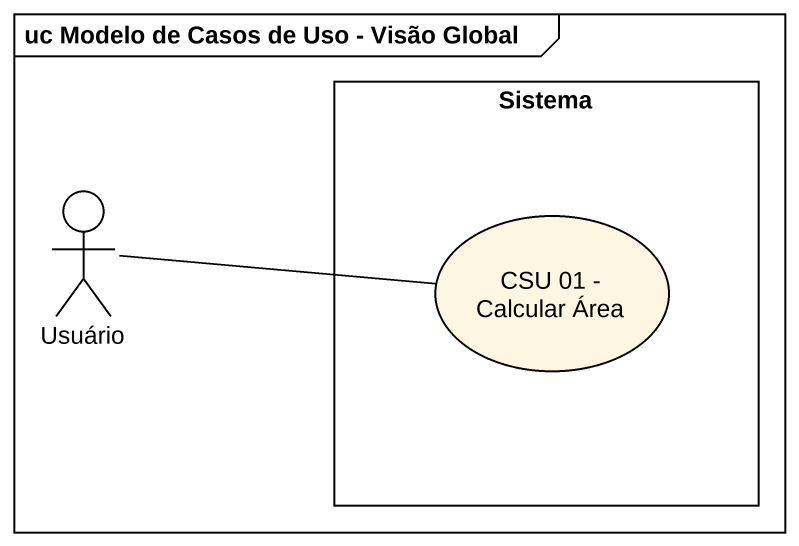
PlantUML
@startuml
mainframe uc Modelo de Casos de Uso - Visão Global
rectangle Sistema {
  usecase "CSU 01 - Calcular Área" as CSU_01_Calcular_Área
}
actor Usuário
Usuário -right- CSU_01_Calcular_Área
@enduml
